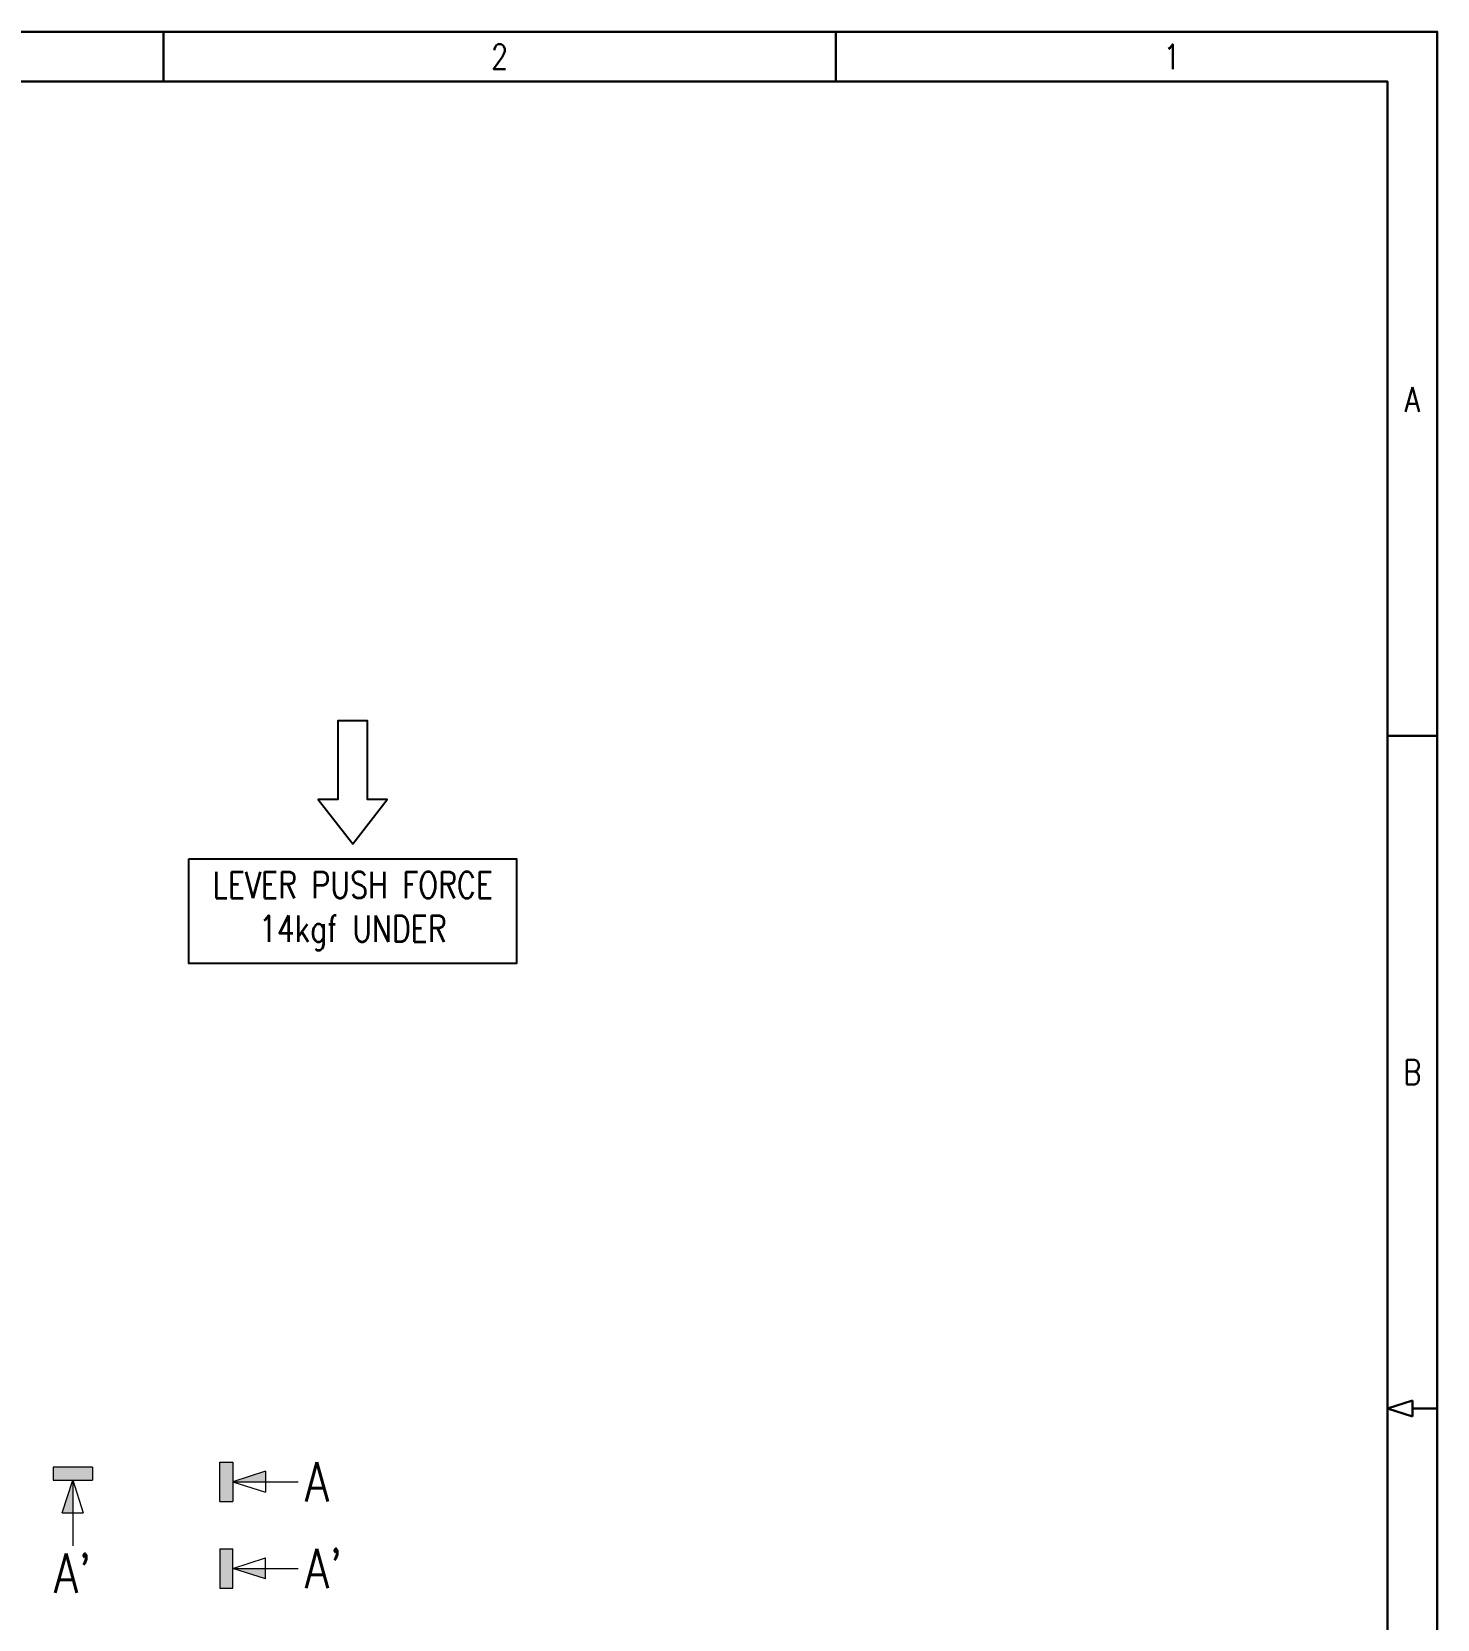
# Model space of a CAD drawing. Header units: millimetres. Extents: x -796 to 677, y -1515 to -1020.
# Drawn here: x 186.8 to 294.1, y -1141.3 to -1020.2 of the extents above; entities that cross this region are included whole.
import ezdxf
from ezdxf.enums import TextEntityAlignment as Align

# ---------------------------------------------------------------- set-up
doc = ezdxf.new("R2010")
doc.units = ezdxf.units.MM
for name, color, linetype, lineweight in [('0_SHELL', 5, 'Continuous', 30), ('1_OUTLINE', 7, 'Continuous', 20), ('2_DIM', 3, 'Continuous', 5)]:
    doc.layers.add(name, color=color, linetype=linetype, lineweight=lineweight)
doc.styles.add('TEXT', font='romans.shx', dxfattribs={"width": 0.8, "bigfont": 'whgtxt.shx'})

# ---------------------------------------------------------------- blocks, each defined once
blk = doc.blocks.new('N_FORM_250625')
at = {"layer": '0_SHELL'}
for p, q in [((199.8, 210), (199.8, 206.2)), ((251.1, 210), (251.1, 206.2)), ((297, 156.3), (293.2, 156.3)), ((293.2, 105), (295.1, 105.6)), ((295.1, 105.6), (295.1, 104.4)), ((295.1, 104.4), (293.2, 105)), ((297, 105), (295.1, 105))]:
    blk.add_line(p, q, dxfattribs=at)
for points in [[(0, 210), (0, 0), (297, 0), (297, 210)], [(3.8, 206.2), (3.8, 3.8), (293.2, 3.8), (293.2, 206.2)]]:
    blk.add_lwpolyline(points, close=True, dxfattribs=at)
at = {"layer": '1_OUTLINE', "lineweight": -3, "char_height": 1.9, "attachment_point": 5, "style": 'TEXT'}
for s, insert in [('2', (225.45, 208.1)), ('1', (276.75, 208.1)), ('A', (295.1, 181.95)), ('B', (295.1, 130.65))]:
    blk.add_mtext(s, dxfattribs=dict(at, insert=insert))
blk = doc.blocks.new('N_SEC-SYMBOL-Y')
at = {"layer": '2_DIM'}
for points in [[(0.5, 3), (-0.5, 3), (-0.5, 0), (0.5, 0)], [(0.5, 1.5), (3, 1.5), (3, 2.3)]]:
    blk.add_hatch(color=256, dxfattribs=at).paths.add_polyline_path(points)
for p, q in [((-0.5, 0), (-0.5, 3)), ((-0.5, 3), (0.5, 3)), ((0.5, 3), (0.5, 0)), ((3, 2.3), (0.5, 1.5)), ((0.5, 1.5), (5.5, 1.5)), ((0.5, 1.5), (3, 0.7)), ((3, 2.3), (3, 0.7)), ((-0.5, 0), (0.5, 0))]:
    blk.add_line(p, q, dxfattribs=at)
at = {"style": 'TEXT', "width": 0.8}
blk.add_attdef('A', text='', height=3, dxfattribs=at).set_placement((6, 1.5), align=Align.MIDDLE_LEFT)
blk = doc.blocks.new('N_SEC-SYMBOL-X')
at = {"layer": '2_DIM'}
for points in [[(0, -0.5), (0, 0.5), (-3, 0.5), (-3, -0.5)], [(-1.5, -0.5), (-1.5, -3), (-0.7, -3)]]:
    blk.add_hatch(color=256, dxfattribs=at).paths.add_polyline_path(points)
for p, q in [((-3, 0.5), (0, 0.5)), ((-3, 0.5), (-3, -0.5)), ((0, 0.5), (0, -0.5)), ((0, -0.5), (-3, -0.5)), ((-1.5, -0.5), (-2.3, -3)), ((-1.5, -0.5), (-1.5, -5.5)), ((-0.7, -3), (-1.5, -0.5)), ((-0.7, -3), (-2.3, -3))]:
    blk.add_line(p, q, dxfattribs=at)
at = {"style": 'TEXT', "width": 0.8}
blk.add_attdef('A', text='', height=3, dxfattribs=at).set_placement((-1.5, -6.1), align=Align.TOP_CENTER)

msp = doc.modelspace()

# ---------------------------------------------------------------- linework, layer by layer
at = {"color": 1}
for points in [[(211.33, -1072.8), (210.19, -1072.8), (210.19, -1078.79), (208.7, -1078.79), (211.33, -1082.17), (213.95, -1078.79), (212.47, -1078.79), (212.47, -1072.8)], [(198.83, -1083.31), (223.83, -1083.31), (223.83, -1091.31), (198.83, -1091.31)]]:
    msp.add_lwpolyline(points, close=True, dxfattribs=at)

# ---------------------------------------------------------------- block references
at = {"layer": '2_DIM'}
msp.add_blockref('N_FORM_250625', (-2.91, -1230.24), dxfattribs=at)
ref = msp.add_blockref('N_SEC-SYMBOL-Y', (201.68, -1132.33), dxfattribs=at)
ref.add_attrib('A', 'A', dxfattribs={"layer": '0', "color": 7, "height": 3, "style": 'TEXT', "width": 0.8}).set_placement((207.68, -1130.83), align=Align.MIDDLE_LEFT)
ref = msp.add_blockref('N_SEC-SYMBOL-X', (188.47, -1130.21), dxfattribs=dict(at, xscale=-1))
ref.add_attrib('A', "A'", dxfattribs={"layer": '0', "color": 7, "height": 3, "rotation": 360, "style": 'TEXT', "width": 0.8}).set_placement((189.97, -1136.31), align=Align.TOP_CENTER)
ref = msp.add_blockref('N_SEC-SYMBOL-Y', (201.68, -1135.94), dxfattribs=dict(at, xscale=-1, rotation=180))
ref.add_attrib('A', "A'", dxfattribs={"layer": '0', "color": 7, "height": 3, "rotation": 360, "style": 'TEXT', "width": 0.8}).set_placement((207.68, -1137.44), align=Align.MIDDLE_LEFT)

# ---------------------------------------------------------------- texts
at = {"insert": (211.33, -1087.31), "char_height": 2, "width": 25, "attachment_point": 5, "style": 'TEXT'}
msp.add_mtext('LEVER PUSH FORCE\\P14kgf UNDER', dxfattribs=at)

doc.saveas('drawing.dxf')
